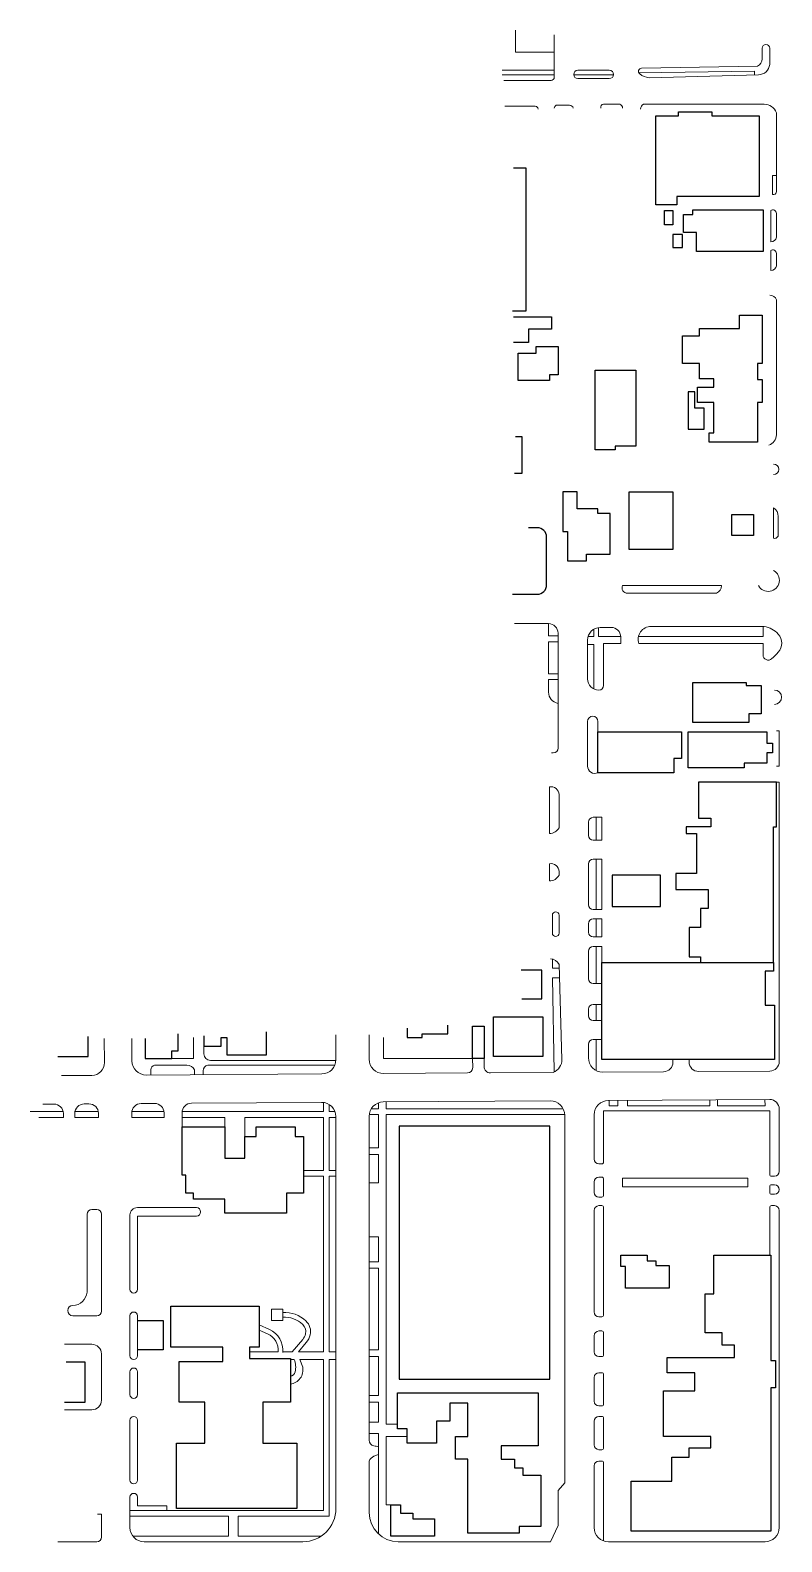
# Model space of a CAD drawing. Header units: feet. Extents: x 2817291 to 2825191, y 230718 to 237492.
# Drawn here: x 2817291 to 2818087, y 235302 to 236902 of the extents above; entities that cross this region are included whole.
import ezdxf

# ---------------------------------------------------------------- set-up
doc = ezdxf.new("R2010")
doc.units = ezdxf.units.FT
doc.layers.add('63', color=7, linetype='Continuous', lineweight=13)

msp = doc.modelspace()

# ---------------------------------------------------------------- linework, layer by layer
at = {"layer": '63'}
for p, q in [((2817804.84, 236901.915), (2817804.84, 236878.8)), ((2817846.046, 236852.081), (2817846.046, 236896.89)), ((2817804.84, 236878.8), (2817846.046, 236878.8)), ((2818066.144, 236882.82), (2818066.144, 236871.765)), ((2818074.184, 236865.734), (2818074.184, 236882.82)), ((2818061.119, 236863.725), (2817938.507, 236861.715)), ((2817790.77, 236859.704), (2817846.046, 236859.704)), ((2817790.77, 236854.679), (2817846.046, 236854.679)), ((2817792.78, 236848.649), (2817842.614, 236848.649)), ((2817866.676, 236854.679), (2817908.831, 236854.679)), ((2817871.171, 236859.704), (2817904.336, 236859.704)), ((2817904.336, 236850.659), (2817871.171, 236850.659)), ((2818058.107, 236858.699), (2817935.583, 236856.774)), ((2817946.547, 236851.664), (2818062.124, 236854.679)), ((2818058.107, 236854.575), (2818058.107, 236858.699)), ((2817825.945, 236821.514), (2817793.785, 236821.514)), ((2817848.056, 236822.519), (2817862.126, 236822.519)), ((2817915.392, 236823.524), (2817898.306, 236823.524)), ((2817940.517, 236823.524), (2818068.154, 236823.524)), ((2818081.219, 236814.479), (2818081.219, 236731.062)), ((2818077.199, 236748.148), (2818081.219, 236748.148)), ((2818077.199, 236728.047), (2818077.199, 236748.148)), ((2818075.189, 236710.962), (2818075.189, 236677.796)), ((2818081.219, 236682.821), (2818081.219, 236707.947)), ((2818075.189, 236668.751), (2818075.189, 236647.646)), ((2818081.219, 236652.671), (2818081.219, 236665.736)), ((2818081.219, 236616.49), (2818081.219, 236473.778)), ((2818078.204, 236396.392), (2818078.204, 236364.231)), ((2818083.229, 236368.251), (2818083.229, 236387.347)), ((2817918.407, 236313.98), (2818022.928, 236313.98)), ((2818017.903, 236305.94), (2817923.432, 236305.94)), ((2817840.015, 236273.78), (2817803.835, 236273.78)), ((2817840.015, 236273.78), (2817840.015, 236260.715)), ((2818068.154, 236270.765), (2817948.557, 236270.765)), ((2818067.149, 236260.017), (2818067.149, 236270.765)), ((2817840.015, 236260.715), (2817850.066, 236260.715)), ((2817840.015, 236254.684), (2817840.015, 236220.514)), ((2817850.066, 236254.684), (2817840.015, 236254.684)), ((2817850.066, 236142.122), (2817850.066, 236263.73)), ((2817881.221, 236256.215), (2817881.221, 236215.489)), ((2817881.766, 236260.017), (2817887.888, 236260.017)), ((2817887.888, 236260.017), (2817887.888, 236267.883)), ((2817892.913, 236269.632), (2817892.913, 236260.017)), ((2817892.913, 236260.017), (2817916.392, 236260.017)), ((2817906.346, 236269.76), (2817894.766, 236269.76)), ((2817916.397, 236252.674), (2817916.397, 236259.709)), ((2817935.128, 236260.017), (2818067.149, 236260.017)), ((2817881.221, 236251.669), (2817887.888, 236251.669)), ((2817887.888, 236204.702), (2817887.888, 236251.669)), ((2817898.306, 236252.674), (2817916.397, 236252.674)), ((2817898.306, 236208.454), (2817898.306, 236252.674)), ((2817935.492, 236252.674), (2818067.149, 236252.674)), ((2818067.149, 236252.674), (2818067.149, 236240.614)), ((2817840.015, 236220.514), (2817850.066, 236220.514)), ((2817840.015, 236214.484), (2817840.015, 236201.418)), ((2817850.066, 236214.484), (2817840.015, 236214.484)), ((2817881.221, 236170.263), (2817881.221, 236123.027)), ((2817892.276, 236159.208), (2817892.276, 236170.263)), ((2818084.234, 236160.213), (2818081.219, 236160.213)), ((2818084.234, 236123.027), (2818084.234, 236160.213)), ((2817843.03, 236137.097), (2817845.041, 236137.097)), ((2818081.219, 236123.027), (2818084.234, 236123.027)), ((2817841.02, 236100.917), (2817841.02, 236051.671)), ((2818084.234, 236105.942), (2818081.219, 236105.942)), ((2818084.234, 235810.292), (2818084.234, 236105.942)), ((2817851.071, 236057.701), (2817851.071, 236092.877)), ((2817882.226, 236063.731), (2817882.226, 236049.661)), ((2817896.296, 236068.756), (2817887.251, 236068.756)), ((2817890.266, 236068.756), (2817890.266, 236044.636)), ((2817896.296, 236044.636), (2817896.296, 236068.756)), ((2817887.251, 236044.636), (2817896.296, 236044.636)), ((2817841.02, 236019.511), (2817841.02, 236001.42)), ((2817882.226, 236019.511), (2817882.226, 235976.295)), ((2817896.296, 236024.535), (2817887.251, 236024.535)), ((2817890.266, 236024.535), (2817890.266, 235971.27)), ((2817896.296, 235971.27), (2817896.296, 236024.535)), ((2817851.071, 236007.45), (2817851.071, 236011.47)), ((2817887.251, 235971.27), (2817896.296, 235971.27)), ((2817844.035, 235946.144), (2817844.035, 235965.24)), ((2817851.071, 235965.24), (2817851.071, 235946.144)), ((2817882.226, 235956.194), (2817882.226, 235947.149)), ((2817896.296, 235961.22), (2817887.251, 235961.22)), ((2817890.266, 235961.22), (2817890.266, 235942.124)), ((2817896.296, 235942.124), (2817896.296, 235961.22)), ((2817887.251, 235942.124), (2817896.296, 235942.124)), ((2817844.035, 235908.932), (2817844.035, 235918.8)), ((2817882.226, 235927.049), (2817882.226, 235897.903)), ((2817896.296, 235932.074), (2817887.251, 235932.074)), ((2817890.266, 235932.074), (2817890.266, 235892.878)), ((2817896.296, 235914.989), (2817896.296, 235932.074)), ((2817851.192, 235908.932), (2817844.035, 235908.932)), ((2817851.071, 235912.979), (2817854.086, 235812.477)), ((2817844.035, 235898.921), (2817846.037, 235799.194)), ((2817851.492, 235898.921), (2817844.035, 235898.921)), ((2817887.251, 235892.878), (2817896.296, 235892.878)), ((2817896.296, 235870.768), (2817887.251, 235870.768)), ((2817890.266, 235870.768), (2817890.266, 235853.683)), ((2817882.226, 235865.743), (2817882.226, 235858.708)), ((2817614.892, 235812.249), (2817614.892, 235838.607)), ((2817650.067, 235812.671), (2817650.067, 235838.607)), ((2817887.251, 235853.683), (2817896.296, 235853.683)), ((2817369.833, 235809.083), (2817369.668, 235834.587)), ((2817398.813, 235834.587), (2817398.966, 235810.949)), ((2817464.139, 235813.482), (2817464.139, 235835.592)), ((2817475.194, 235826.547), (2817475.194, 235818.335)), ((2817665.143, 235813.482), (2817665.143, 235835.592)), ((2817882.226, 235828.557), (2817882.226, 235814.173)), ((2817896.296, 235833.582), (2817887.251, 235833.582)), ((2817890.266, 235833.582), (2817890.266, 235800.84)), ((2817422.933, 235806.447), (2817457.104, 235806.447)), ((2817441.024, 235813.482), (2817464.139, 235813.482)), ((2817613.731, 235806.447), (2817479.214, 235806.447)), ((2817482.057, 235811.472), (2817614.872, 235811.472)), ((2817759.614, 235813.482), (2817665.143, 235813.482)), ((2817759.614, 235813.482), (2817759.677, 235803.789)), ((2817771.675, 235813.482), (2817759.614, 235813.482)), ((2817771.675, 235804.982), (2817771.675, 235813.482)), ((2817971.673, 235812.477), (2817988.758, 235812.477)), ((2817971.691, 235809.629), (2817971.673, 235812.477)), ((2817988.758, 235812.477), (2817988.776, 235809.739)), ((2817324.442, 235795.392), (2817356.522, 235795.599)), ((2817414.138, 235795.972), (2817599.914, 235797.174)), ((2817418.916, 235796.003), (2817418.916, 235801.422)), ((2817465.144, 235801.422), (2817465.177, 235796.302)), ((2817474.19, 235800.417), (2817474.19, 235796.36)), ((2817754.131, 235798.171), (2817665.24, 235797.596)), ((2817845.045, 235798.759), (2817778.373, 235798.328)), ((2817897.399, 235799.098), (2817961.706, 235799.514)), ((2817998.891, 235799.754), (2818074.249, 235800.242)), ((2817316.318, 235765.248), (2817304.537, 235765.242)), ((2817353.436, 235765.428), (2817348.431, 235765.396)), ((2817422.786, 235765.877), (2817408.743, 235765.786)), ((2817599.719, 235767.021), (2817461.968, 235766.13)), ((2817601.826, 235766.887), (2817601.826, 235757.201)), ((2817607.857, 235757.201), (2817607.857, 235764.698)), ((2817660.117, 235760.216), (2817652.271, 235760.216)), ((2817660.117, 235760.216), (2817660.117, 235766.582)), ((2817841.928, 235768.588), (2817665.045, 235767.444)), ((2817668.158, 235760.216), (2817668.158, 235767.464)), ((2817855.528, 235760.216), (2817668.158, 235760.216)), ((2817898.306, 235758.206), (2818074.184, 235758.206)), ((2817898.306, 235703.935), (2817898.306, 235758.206)), ((2818074.119, 235770.09), (2817903.234, 235768.984)), ((2817904.336, 235763.231), (2817904.299, 235768.991)), ((2817913.383, 235763.231), (2817904.336, 235763.231)), ((2817913.383, 235769.05), (2817913.383, 235763.231)), ((2817923.433, 235769.115), (2817923.433, 235763.231)), ((2817923.433, 235763.231), (2818010.868, 235763.231)), ((2818010.868, 235763.231), (2818010.826, 235769.68)), ((2818018.905, 235769.733), (2818018.905, 235763.231)), ((2818018.905, 235763.231), (2818069.159, 235763.231)), ((2818069.159, 235763.231), (2818069.115, 235770.057)), ((2818074.184, 235758.206), (2818074.184, 235690.87)), ((2818084.234, 235693.885), (2818084.234, 235760.04)), ((2817326.361, 235757.201), (2817291.276, 235757.201)), ((2817300.321, 235751.171), (2817326.4, 235751.171)), ((2817326.4, 235751.171), (2817326.373, 235755.263)), ((2817363.54, 235757.201), (2817338.434, 235757.201)), ((2817338.446, 235755.281), (2817338.473, 235751.171)), ((2817338.473, 235751.171), (2817363.579, 235751.171)), ((2817363.579, 235751.171), (2817363.551, 235755.443)), ((2817432.893, 235757.201), (2817398.748, 235757.201)), ((2817398.758, 235755.671), (2817398.787, 235751.171)), ((2817398.787, 235751.171), (2817432.932, 235751.171)), ((2817432.932, 235751.171), (2817432.901, 235755.892)), ((2817601.826, 235757.201), (2817451.975, 235757.201)), ((2817451.983, 235756.015), (2817452.079, 235741.121)), ((2817452.014, 235751.171), (2817497.305, 235751.171)), ((2817497.305, 235741.121), (2817497.305, 235751.171)), ((2817518.41, 235731.071), (2817518.41, 235751.171)), ((2817518.41, 235751.171), (2817601.826, 235751.171)), ((2817601.826, 235751.171), (2817601.826, 235694.89)), ((2817613.946, 235757.201), (2817607.857, 235757.201)), ((2817607.857, 235751.171), (2817614.892, 235751.171)), ((2817607.857, 235694.89), (2817607.857, 235751.171)), ((2817614.892, 235337.104), (2817614.892, 235751.946)), ((2817650.067, 235752.369), (2817650.067, 235409.465)), ((2817650.177, 235754.186), (2817660.117, 235754.186)), ((2817660.117, 235719.011), (2817660.117, 235754.186)), ((2817668.158, 235754.186), (2817857.086, 235754.186)), ((2817668.158, 235426.551), (2817668.158, 235754.186)), ((2817857.101, 235364.24), (2817857.101, 235753.513)), ((2817888.256, 235753.91), (2817888.256, 235706.95)), ((2817650.067, 235719.011), (2817660.117, 235719.011)), ((2817650.067, 235711.975), (2817660.117, 235711.975)), ((2817660.117, 235711.975), (2817660.117, 235681.825)), ((2817580.721, 235694.89), (2817601.826, 235694.89)), ((2817607.857, 235694.89), (2817614.892, 235694.89)), ((2817893.281, 235701.925), (2817896.296, 235701.925)), ((2817580.721, 235688.86), (2817601.826, 235688.86)), ((2817601.826, 235688.86), (2817601.826, 235502.932)), ((2817607.857, 235688.86), (2817614.892, 235688.86)), ((2817607.857, 235502.932), (2817607.857, 235688.86)), ((2817660.117, 235681.825), (2817650.067, 235681.825)), ((2817888.256, 235682.83), (2817888.256, 235671.775)), ((2817896.296, 235687.855), (2817893.281, 235687.855)), ((2817898.306, 235668.76), (2817898.306, 235685.845)), ((2817918.407, 235686.85), (2818051.069, 235686.85)), ((2817918.407, 235677.805), (2817918.407, 235686.85)), ((2818051.069, 235686.85), (2818051.069, 235677.805)), ((2818076.194, 235688.86), (2818079.209, 235688.86)), ((2818076.194, 235679.815), (2818079.209, 235679.815)), ((2817893.281, 235666.75), (2817896.296, 235666.75)), ((2818051.069, 235677.805), (2817918.407, 235677.805)), ((2818074.184, 235671.775), (2818074.184, 235677.805)), ((2818079.209, 235669.765), (2818076.194, 235669.765)), ((2817351.577, 235648.659), (2817351.577, 235566.248)), ((2817361.627, 235653.684), (2817356.602, 235653.684)), ((2817356.602, 235653.684), (2817358.612, 235653.684)), ((2817366.653, 235648.659), (2817366.653, 235546.148)), ((2817396.803, 235569.263), (2817396.803, 235647.827)), ((2817404.671, 235655.694), (2817467.154, 235655.694)), ((2817467.154, 235646.649), (2817404.843, 235646.649)), ((2817404.843, 235646.649), (2817404.843, 235569.263)), ((2817888.256, 235545.143), (2817888.256, 235652.679)), ((2817896.296, 235657.704), (2817893.281, 235657.704)), ((2817898.306, 235542.128), (2817898.306, 235655.694)), ((2818074.184, 235655.694), (2818074.184, 235605.444)), ((2818079.209, 235657.704), (2818076.194, 235657.704)), ((2818084.234, 235317.004), (2818084.234, 235652.679)), ((2817650.067, 235624.539), (2817660.117, 235624.539)), ((2817660.117, 235624.539), (2817660.117, 235598.408)), ((2817660.117, 235598.408), (2817650.067, 235598.408)), ((2817650.067, 235591.373), (2817660.117, 235591.373)), ((2817660.117, 235591.373), (2817660.117, 235504.942)), ((2817336.502, 235541.122), (2817361.627, 235541.122)), ((2817396.803, 235541.122), (2817396.803, 235498.912)), ((2817404.843, 235498.912), (2817404.843, 235541.122)), ((2817546.551, 235548.158), (2817546.551, 235536.097)), ((2817558.611, 235548.158), (2817546.551, 235548.158)), ((2817546.551, 235536.097), (2817558.611, 235536.097)), ((2817558.611, 235536.097), (2817558.611, 235548.158)), ((2817893.281, 235540.117), (2817896.296, 235540.117)), ((2817533.485, 235531.546), (2817544.571, 235526.619)), ((2817533.485, 235526.047), (2817542.53, 235522.027)), ((2817888.256, 235520.017), (2817888.256, 235502.932)), ((2817896.296, 235525.042), (2817893.281, 235525.042)), ((2817898.306, 235499.917), (2817898.306, 235523.032)), ((2817356.602, 235510.972), (2817327.457, 235510.972)), ((2817523.435, 235502.932), (2817553.586, 235502.932)), ((2817558.632, 235502.932), (2817568.661, 235502.932)), ((2817568.661, 235502.932), (2817579.716, 235515.997)), ((2817575.244, 235502.932), (2817583.552, 235512.751)), ((2817575.244, 235502.932), (2817601.826, 235502.932)), ((2817607.857, 235502.932), (2817614.892, 235502.932)), ((2817660.117, 235504.942), (2817650.067, 235504.942)), ((2817366.653, 235451.676), (2817366.653, 235500.922)), ((2817566.651, 235494.892), (2817570.671, 235494.892)), ((2817576.701, 235494.892), (2817579.716, 235486.852)), ((2817576.701, 235494.892), (2817601.826, 235494.892)), ((2817601.826, 235494.892), (2817601.826, 235335.094)), ((2817607.857, 235329.064), (2817607.857, 235494.892)), ((2817607.857, 235494.892), (2817614.892, 235494.892)), ((2817660.117, 235497.907), (2817650.067, 235497.907)), ((2817660.117, 235456.701), (2817660.117, 235497.907)), ((2817893.281, 235497.907), (2817896.296, 235497.907)), ((2817396.803, 235481.826), (2817396.803, 235457.706)), ((2817404.843, 235457.706), (2817404.843, 235481.826)), ((2817888.256, 235475.796), (2817888.256, 235450.671)), ((2817896.296, 235480.821), (2817893.281, 235480.821)), ((2817898.306, 235447.656), (2817898.306, 235478.812)), ((2817650.067, 235456.701), (2817660.117, 235456.701)), ((2817327.457, 235441.626), (2817356.602, 235441.626)), ((2817660.117, 235449.666), (2817650.067, 235449.666)), ((2817660.117, 235428.561), (2817660.117, 235449.666)), ((2817893.281, 235445.646), (2817896.296, 235445.646)), ((2817396.803, 235430.571), (2817396.803, 235367.255)), ((2817404.843, 235367.255), (2817404.843, 235430.571)), ((2817650.067, 235428.561), (2817660.117, 235428.561)), ((2817680.218, 235426.551), (2817668.158, 235426.551)), ((2817888.256, 235404.44), (2817888.256, 235429.566)), ((2817896.296, 235434.591), (2817893.281, 235434.591)), ((2817898.306, 235401.425), (2817898.306, 235432.581)), ((2817660.117, 235416.5), (2817650.067, 235416.5)), ((2817660.117, 235310.013), (2817660.117, 235416.5)), ((2817668.158, 235413.485), (2817690.268, 235413.485)), ((2817668.158, 235341.124), (2817668.158, 235413.485)), ((2817660.117, 235394.39), (2817655.092, 235392.38)), ((2817660.117, 235402.43), (2817660.117, 235394.39)), ((2817893.281, 235399.415), (2817896.296, 235399.415)), ((2817650.067, 235387.355), (2817650.067, 235332.811)), ((2817888.256, 235382.33), (2817888.256, 235317.004)), ((2817896.296, 235387.355), (2817893.281, 235387.355)), ((2817898.306, 235302.791), (2817898.306, 235385.345)), ((2817850.066, 235356.199), (2817857.101, 235364.24)), ((2817396.803, 235349.164), (2817396.803, 235317.004)), ((2817404.843, 235340.119), (2817404.843, 235349.164)), ((2817850.066, 235319.014), (2817850.066, 235356.199)), ((2817366.653, 235331.074), (2817362.632, 235331.074)), ((2817366.653, 235306.954), (2817366.653, 235331.074)), ((2817601.826, 235335.094), (2817396.803, 235335.094)), ((2817501.325, 235329.064), (2817396.803, 235329.064)), ((2817435.999, 235340.119), (2817404.843, 235340.119)), ((2817435.999, 235335.094), (2817435.999, 235340.119)), ((2817501.325, 235307.959), (2817501.325, 235329.064)), ((2817511.375, 235329.064), (2817607.857, 235329.064)), ((2817511.375, 235307.959), (2817511.375, 235329.064)), ((2817673.183, 235341.124), (2817668.158, 235341.124)), ((2817842.025, 235301.929), (2817850.066, 235319.014)), ((2817320.422, 235301.929), (2817361.627, 235301.929)), ((2817399.818, 235307.959), (2817501.325, 235307.959)), ((2817411.878, 235301.929), (2817579.716, 235301.929)), ((2817599.41, 235307.959), (2817511.375, 235307.959)), ((2817680.949, 235301.929), (2817842.025, 235301.929)), ((2817903.331, 235301.929), (2818069.159, 235301.929))]:
    msp.add_line(p, q, dxfattribs=at)
at = {"layer": '63', "lineweight": 25}
for p, q in [((2817977.703, 236815.484), (2818012.878, 236815.484)), ((2817977.703, 236811.464), (2817977.703, 236815.484)), ((2818012.878, 236815.484), (2818012.878, 236811.464)), ((2817953.582, 236811.464), (2817977.703, 236811.464)), ((2817953.582, 236716.992), (2817953.582, 236811.464)), ((2818012.878, 236811.464), (2818063.129, 236811.464)), ((2818063.129, 236811.464), (2818063.129, 236726.037)), ((2817802.83, 236756.188), (2817815.895, 236756.188)), ((2817815.895, 236756.188), (2817815.895, 236604.43)), ((2817975.693, 236726.037), (2817975.693, 236716.992)), ((2818063.129, 236726.037), (2817975.693, 236726.037)), ((2817975.693, 236716.992), (2817953.582, 236716.992)), ((2817962.627, 236695.887), (2817962.627, 236710.962)), ((2817962.627, 236710.962), (2817971.673, 236710.962)), ((2817971.673, 236710.962), (2817971.673, 236695.887)), ((2817982.728, 236706.942), (2817992.778, 236706.942)), ((2817982.728, 236687.847), (2817982.728, 236706.942)), ((2817992.778, 236711.967), (2818067.149, 236711.967)), ((2817992.778, 236706.942), (2817992.778, 236711.967)), ((2818067.149, 236711.967), (2818067.149, 236667.746)), ((2817971.673, 236695.887), (2817962.627, 236695.887)), ((2817996.798, 236687.847), (2817982.728, 236687.847)), ((2817996.798, 236667.746), (2817996.798, 236687.847)), ((2817981.723, 236685.837), (2817971.673, 236685.837)), ((2817971.673, 236685.837), (2817971.673, 236671.766)), ((2817971.673, 236671.766), (2817981.723, 236671.766)), ((2817981.723, 236671.766), (2817981.723, 236685.837)), ((2818067.149, 236667.746), (2817996.798, 236667.746)), ((2817815.895, 236604.43), (2817801.825, 236604.43)), ((2817802.83, 236598.4), (2817843.03, 236598.4)), ((2817843.03, 236598.4), (2817843.03, 236585.335)), ((2818042.024, 236600.41), (2818066.144, 236600.41)), ((2818042.024, 236586.34), (2818042.024, 236600.41)), ((2818066.144, 236600.41), (2818066.144, 236549.154)), ((2817818.91, 236585.335), (2817818.91, 236571.265)), ((2817843.03, 236585.335), (2817818.91, 236585.335)), ((2817981.723, 236578.3), (2817999.813, 236578.3)), ((2817981.723, 236549.154), (2817981.723, 236578.3)), ((2817999.813, 236586.34), (2818042.024, 236586.34)), ((2817999.813, 236578.3), (2817999.813, 236586.34)), ((2817818.91, 236571.265), (2817802.83, 236571.265)), ((2817807.855, 236560.209), (2817826.95, 236560.209)), ((2817807.855, 236531.064), (2817807.855, 236560.209)), ((2817826.95, 236567.245), (2817850.066, 236567.245)), ((2817826.95, 236560.209), (2817826.95, 236567.245)), ((2817850.066, 236567.245), (2817850.066, 236537.094)), ((2817889.261, 236542.119), (2817932.477, 236542.119)), ((2817889.261, 236457.698), (2817889.261, 236542.119)), ((2817932.477, 236542.119), (2817932.477, 236461.718)), ((2817999.813, 236549.154), (2817981.723, 236549.154)), ((2817999.813, 236533.074), (2817999.813, 236549.154)), ((2818061.119, 236549.154), (2818061.119, 236532.069)), ((2818066.144, 236549.154), (2818061.119, 236549.154)), ((2817841.02, 236531.064), (2817807.855, 236531.064)), ((2817841.02, 236537.094), (2817841.02, 236531.064)), ((2817850.066, 236537.094), (2817841.02, 236537.094)), ((2818014.888, 236533.074), (2817999.813, 236533.074)), ((2818014.888, 236524.029), (2818014.888, 236533.074)), ((2818061.119, 236532.069), (2818066.144, 236532.069)), ((2818066.144, 236532.069), (2818066.144, 236507.949)), ((2817994.788, 236519.004), (2817987.753, 236519.004)), ((2817987.753, 236519.004), (2817987.753, 236479.808)), ((2817994.788, 236501.918), (2817994.788, 236519.004)), ((2817997.803, 236524.029), (2818014.888, 236524.029)), ((2817997.803, 236507.949), (2817997.803, 236524.029)), ((2818004.838, 236501.918), (2817994.788, 236501.918)), ((2818014.888, 236507.949), (2817997.803, 236507.949)), ((2818004.838, 236479.808), (2818004.838, 236501.918)), ((2818014.888, 236475.788), (2818014.888, 236507.949)), ((2818061.119, 236507.949), (2818061.119, 236474.783)), ((2818066.144, 236507.949), (2818061.119, 236507.949)), ((2817987.753, 236479.808), (2818004.838, 236479.808)), ((2817804.84, 236471.768), (2817811.875, 236471.768)), ((2817811.875, 236471.768), (2817811.875, 236432.572)), ((2818009.863, 236475.788), (2818014.888, 236475.788)), ((2818009.863, 236465.738), (2818009.863, 236475.788)), ((2818061.119, 236465.738), (2818009.863, 236465.738)), ((2818061.119, 236474.783), (2818061.119, 236465.738)), ((2817910.367, 236457.698), (2817889.261, 236457.698)), ((2817910.367, 236461.718), (2817910.367, 236457.698)), ((2817932.477, 236461.718), (2817910.367, 236461.718)), ((2817811.875, 236432.572), (2817803.835, 236432.572)), ((2817855.091, 236413.477), (2817855.091, 236371.266)), ((2817870.166, 236413.477), (2817855.091, 236413.477)), ((2817870.166, 236395.387), (2817870.166, 236413.477)), ((2817925.442, 236352.171), (2817925.442, 236413.477)), ((2817925.442, 236413.477), (2817971.673, 236413.477)), ((2817971.673, 236413.477), (2817971.673, 236352.171)), ((2817892.276, 236395.387), (2817870.166, 236395.387)), ((2817892.276, 236390.362), (2817892.276, 236395.387)), ((2817905.342, 236390.362), (2817892.276, 236390.362)), ((2817905.342, 236347.146), (2817905.342, 236390.362)), ((2818033.984, 236389.357), (2818057.099, 236389.357)), ((2818033.984, 236367.246), (2818033.984, 236389.357)), ((2818057.099, 236389.357), (2818057.099, 236367.246)), ((2817827.955, 236375.286), (2817818.91, 236375.286)), ((2817855.091, 236371.266), (2817860.116, 236371.266)), ((2817860.116, 236371.266), (2817860.116, 236340.111)), ((2818057.099, 236367.246), (2818033.984, 236367.246)), ((2817838.005, 236314.985), (2817838.005, 236365.236)), ((2817971.673, 236352.171), (2817925.442, 236352.171)), ((2817860.116, 236340.111), (2817880.216, 236340.111)), ((2817880.216, 236347.146), (2817905.342, 236347.146)), ((2817880.216, 236340.111), (2817880.216, 236347.146)), ((2817801.825, 236304.935), (2817827.955, 236304.935)), ((2817992.778, 236211.469), (2818049.059, 236211.469)), ((2817992.778, 236169.258), (2817992.778, 236211.469)), ((2818049.059, 236211.469), (2818049.059, 236208.454)), ((2818049.059, 236208.454), (2818065.139, 236208.454)), ((2818065.139, 236208.454), (2818065.139, 236178.303)), ((2818052.074, 236178.303), (2818052.074, 236169.258)), ((2818065.139, 236178.303), (2818052.074, 236178.303)), ((2817892.276, 236159.208), (2817980.718, 236159.208)), ((2817892.276, 236115.992), (2817892.276, 236159.208)), ((2817980.718, 236159.208), (2817980.718, 236131.067)), ((2817987.753, 236159.208), (2818071.169, 236159.208)), ((2817987.753, 236121.017), (2817987.753, 236159.208)), ((2818052.074, 236169.258), (2817992.778, 236169.258)), ((2818071.169, 236159.208), (2818071.169, 236147.148)), ((2818071.169, 236147.148), (2818077.199, 236147.148)), ((2818077.199, 236147.148), (2818077.199, 236137.097)), ((2817972.678, 236131.067), (2817972.678, 236115.992)), ((2817980.718, 236131.067), (2817972.678, 236131.067)), ((2818047.049, 236126.042), (2818047.049, 236121.017)), ((2818071.169, 236126.042), (2818047.049, 236126.042)), ((2818071.169, 236137.097), (2818071.169, 236126.042)), ((2818077.199, 236137.097), (2818071.169, 236137.097)), ((2817972.678, 236115.992), (2817892.276, 236115.992)), ((2818047.049, 236121.017), (2817987.753, 236121.017)), ((2817998.808, 236105.942), (2817998.808, 236067.751)), ((2818081.219, 236105.942), (2817998.808, 236105.942)), ((2818081.219, 236058.706), (2818081.219, 236105.942)), ((2817998.808, 236067.751), (2818011.873, 236067.751)), ((2818011.873, 236067.751), (2818011.873, 236058.706)), ((2817985.743, 236058.706), (2817985.743, 236051.671)), ((2818011.873, 236058.706), (2817985.743, 236058.706)), ((2817985.743, 236051.671), (2817996.798, 236051.671)), ((2817996.798, 236051.671), (2817996.798, 236009.46)), ((2818078.204, 236058.706), (2818081.219, 236058.706)), ((2818078.204, 235914.989), (2818078.204, 236058.706)), ((2817907.352, 236007.45), (2817907.352, 235974.285)), ((2817958.607, 236007.45), (2817907.352, 236007.45)), ((2817958.607, 235974.285), (2817958.607, 236007.45)), ((2817974.688, 236009.46), (2817974.688, 235992.375)), ((2817996.798, 236009.46), (2817974.688, 236009.46)), ((2817974.688, 235992.375), (2818008.858, 235992.375)), ((2818008.858, 235992.375), (2818008.858, 235972.275)), ((2817907.352, 235974.285), (2817958.607, 235974.285)), ((2818000.818, 235972.275), (2818000.818, 235952.174)), ((2818008.858, 235972.275), (2818000.818, 235972.275)), ((2817988.758, 235952.174), (2817988.758, 235921.019)), ((2818000.818, 235952.174), (2817988.758, 235952.174)), ((2817988.758, 235921.019), (2818000.818, 235921.019)), ((2818000.818, 235921.019), (2818000.818, 235914.989)), ((2817832.98, 235906.949), (2817810.87, 235906.949)), ((2817832.98, 235876.798), (2817832.98, 235906.949)), ((2817896.296, 235914.989), (2818078.204, 235914.989)), ((2817896.296, 235812.477), (2817896.296, 235914.989)), ((2818069.159, 235905.944), (2818069.159, 235869.763)), ((2818078.204, 235905.944), (2818069.159, 235905.944)), ((2818078.204, 235914.989), (2818078.204, 235905.944)), ((2817811.875, 235876.798), (2817832.98, 235876.798)), ((2817781.724, 235857.703), (2817833.985, 235857.703)), ((2817781.724, 235815.492), (2817781.724, 235857.703)), ((2817833.985, 235857.703), (2817833.985, 235815.492)), ((2818069.159, 235869.763), (2818079.209, 235869.763)), ((2818079.209, 235869.763), (2818079.209, 235812.477)), ((2817448.059, 235821.522), (2817448.059, 235839.613)), ((2817541.525, 235817.502), (2817541.525, 235841.622)), ((2817690.268, 235845.643), (2817690.268, 235835.592)), ((2817706.348, 235839.613), (2817733.484, 235839.613)), ((2817706.348, 235835.592), (2817706.348, 235839.613)), ((2817733.484, 235839.613), (2817733.484, 235848.658)), ((2817759.614, 235847.653), (2817771.675, 235847.653)), ((2817759.614, 235813.482), (2817759.614, 235847.653)), ((2817771.675, 235847.653), (2817771.675, 235813.482)), ((2817352.582, 235815.492), (2817352.582, 235836.597)), ((2817412.883, 235834.587), (2817412.883, 235813.482)), ((2817475.194, 235837.602), (2817475.194, 235826.547)), ((2817475.194, 235826.547), (2817493.285, 235826.547)), ((2817493.285, 235835.592), (2817499.315, 235835.592)), ((2817493.285, 235826.547), (2817493.285, 235835.592)), ((2817499.315, 235835.592), (2817499.315, 235817.502)), ((2817690.268, 235835.592), (2817706.348, 235835.592)), ((2817320.422, 235815.492), (2817352.582, 235815.492)), ((2817412.883, 235813.482), (2817441.024, 235813.482)), ((2817441.024, 235821.522), (2817448.059, 235821.522)), ((2817441.024, 235813.482), (2817441.024, 235821.522)), ((2817499.315, 235817.502), (2817541.525, 235817.502)), ((2817771.675, 235813.482), (2817759.614, 235813.482)), ((2817833.985, 235815.492), (2817781.724, 235815.492)), ((2818079.209, 235812.477), (2817896.296, 235812.477)), ((2817452.079, 235689.865), (2817452.079, 235741.121)), ((2817452.079, 235741.121), (2817497.305, 235741.121)), ((2817497.305, 235741.121), (2817497.305, 235707.955)), ((2817518.41, 235731.071), (2817530.47, 235731.071)), ((2817518.41, 235707.955), (2817518.41, 235731.071)), ((2817530.47, 235741.121), (2817571.676, 235741.121)), ((2817530.47, 235731.071), (2817530.47, 235741.121)), ((2817571.676, 235741.121), (2817571.676, 235731.071)), ((2817571.676, 235731.071), (2817580.721, 235731.071)), ((2817580.721, 235731.071), (2817580.721, 235670.77)), ((2817497.305, 235707.955), (2817518.41, 235707.955)), ((2817456.099, 235689.865), (2817452.079, 235689.865)), ((2817456.099, 235670.77), (2817456.099, 235689.865)), ((2817464.139, 235670.77), (2817456.099, 235670.77)), ((2817464.139, 235664.74), (2817464.139, 235670.77)), ((2817497.305, 235664.74), (2817464.139, 235664.74)), ((2817497.305, 235649.664), (2817497.305, 235664.74)), ((2817562.631, 235670.77), (2817562.631, 235649.664)), ((2817580.721, 235670.77), (2817562.631, 235670.77)), ((2817562.631, 235649.664), (2817497.305, 235649.664)), ((2817916.397, 235605.444), (2817944.537, 235605.444)), ((2817916.397, 235593.383), (2817916.397, 235605.444)), ((2817944.537, 235605.444), (2817944.537, 235599.413)), ((2817944.537, 235599.413), (2817953.582, 235599.413)), ((2817953.582, 235599.413), (2817953.582, 235594.388)), ((2818014.888, 235605.444), (2818075.189, 235605.444)), ((2818014.888, 235564.238), (2818014.888, 235605.444)), ((2818075.189, 235605.444), (2818075.189, 235493.887)), ((2817921.422, 235593.383), (2817916.397, 235593.383)), ((2817921.422, 235570.268), (2817921.422, 235593.383)), ((2817953.582, 235594.388), (2817967.653, 235594.388)), ((2817967.653, 235594.388), (2817967.653, 235570.268)), ((2817967.653, 235570.268), (2817921.422, 235570.268)), ((2817440.019, 235551.173), (2817533.485, 235551.173)), ((2817440.019, 235507.957), (2817440.019, 235551.173)), ((2817533.485, 235551.173), (2817533.485, 235507.957)), ((2818005.843, 235564.238), (2818014.888, 235564.238)), ((2818005.843, 235523.032), (2818005.843, 235564.238)), ((2817404.843, 235536.097), (2817431.979, 235536.097)), ((2817431.979, 235536.097), (2817431.979, 235504.942)), ((2818023.933, 235523.032), (2818005.843, 235523.032)), ((2818023.933, 235509.967), (2818023.933, 235523.032)), ((2817431.979, 235504.942), (2817404.843, 235504.942)), ((2817495.295, 235507.957), (2817440.019, 235507.957)), ((2817495.295, 235492.882), (2817495.295, 235507.957)), ((2817523.435, 235507.957), (2817523.435, 235495.897)), ((2817533.485, 235507.957), (2817523.435, 235507.957)), ((2818036.999, 235509.967), (2818023.933, 235509.967)), ((2818036.999, 235496.902), (2818036.999, 235509.967)), ((2817349.567, 235491.877), (2817329.467, 235491.877)), ((2817349.567, 235449.666), (2817349.567, 235491.877)), ((2817449.064, 235492.882), (2817495.295, 235492.882)), ((2817449.064, 235449.666), (2817449.064, 235492.882)), ((2817523.435, 235495.897), (2817566.651, 235495.897)), ((2817566.651, 235495.897), (2817566.651, 235449.666)), ((2817965.643, 235496.902), (2818036.999, 235496.902)), ((2817965.643, 235480.821), (2817965.643, 235496.902)), ((2818075.189, 235493.887), (2818080.214, 235493.887)), ((2818080.214, 235493.887), (2818080.214, 235464.741)), ((2817994.788, 235480.821), (2817965.643, 235480.821)), ((2817994.788, 235461.726), (2817994.788, 235480.821)), ((2817680.218, 235459.716), (2817828.96, 235459.716)), ((2817680.218, 235421.526), (2817680.218, 235459.716)), ((2817828.96, 235459.716), (2817828.96, 235403.435)), ((2817961.622, 235461.726), (2817994.788, 235461.726)), ((2817961.622, 235413.485), (2817961.622, 235461.726)), ((2818075.189, 235464.741), (2818075.189, 235312.984)), ((2818080.214, 235464.741), (2818075.189, 235464.741)), ((2817327.457, 235449.666), (2817349.567, 235449.666)), ((2817476.199, 235449.666), (2817449.064, 235449.666)), ((2817476.199, 235406.45), (2817476.199, 235449.666)), ((2817537.505, 235449.666), (2817537.505, 235406.45)), ((2817566.651, 235449.666), (2817537.505, 235449.666)), ((2817735.494, 235448.661), (2817735.494, 235429.566)), ((2817754.589, 235448.661), (2817735.494, 235448.661)), ((2817754.589, 235413.485), (2817754.589, 235448.661)), ((2817721.423, 235429.566), (2817721.423, 235406.45)), ((2817735.494, 235429.566), (2817721.423, 235429.566)), ((2817446.049, 235406.45), (2817476.199, 235406.45)), ((2817446.049, 235337.104), (2817446.049, 235406.45)), ((2817537.505, 235406.45), (2817573.686, 235406.45)), ((2817573.686, 235406.45), (2817573.686, 235337.104)), ((2817690.268, 235421.526), (2817680.218, 235421.526)), ((2817690.268, 235406.45), (2817690.268, 235421.526)), ((2817721.423, 235406.45), (2817690.268, 235406.45)), ((2817741.524, 235413.485), (2817754.589, 235413.485)), ((2817741.524, 235389.365), (2817741.524, 235413.485)), ((2818011.873, 235413.485), (2817961.622, 235413.485)), ((2818011.873, 235401.425), (2818011.873, 235413.485)), ((2817789.765, 235403.435), (2817789.765, 235389.365)), ((2817828.96, 235403.435), (2817789.765, 235403.435)), ((2817970.668, 235391.375), (2817988.758, 235391.375)), ((2817970.668, 235366.25), (2817970.668, 235391.375)), ((2817988.758, 235401.425), (2818011.873, 235401.425)), ((2817988.758, 235391.375), (2817988.758, 235401.425)), ((2817754.589, 235389.365), (2817741.524, 235389.365)), ((2817754.589, 235310.974), (2817754.589, 235389.365)), ((2817789.765, 235389.365), (2817803.835, 235389.365)), ((2817803.835, 235389.365), (2817803.835, 235380.32)), ((2817803.835, 235380.32), (2817812.88, 235380.32)), ((2817812.88, 235380.32), (2817812.88, 235372.28)), ((2817812.88, 235372.28), (2817831.975, 235372.28)), ((2817831.975, 235372.28), (2817831.975, 235318.009)), ((2817927.452, 235366.25), (2817970.668, 235366.25)), ((2817927.452, 235312.984), (2817927.452, 235366.25)), ((2817573.686, 235337.104), (2817446.049, 235337.104)), ((2817673.183, 235341.124), (2817683.233, 235341.124)), ((2817673.183, 235307.959), (2817673.183, 235341.124)), ((2817683.233, 235341.124), (2817683.233, 235332.079)), ((2817683.233, 235332.079), (2817696.298, 235332.079)), ((2817696.298, 235332.079), (2817696.298, 235326.049)), ((2817696.298, 235326.049), (2817719.413, 235326.049)), ((2817719.413, 235326.049), (2817719.413, 235307.959)), ((2817808.86, 235310.974), (2817754.589, 235310.974)), ((2817808.86, 235318.009), (2817808.86, 235310.974)), ((2817831.975, 235318.009), (2817808.86, 235318.009)), ((2818075.189, 235312.984), (2817927.452, 235312.984)), ((2817719.413, 235307.959), (2817673.183, 235307.959))]:
    msp.add_line(p, q, dxfattribs=at)
msp.add_lwpolyline([(2817681.926, 235474.069), (2817841.218, 235474.069), (2817841.218, 235741.969), (2817681.926, 235741.969)], close=True, dxfattribs=at)
at = {"layer": '63'}
for centre, radius, start, end in [((2818070.164, 236882.82), 4.02, 0, 180), ((2818057.199, 236871.765), 8.945, 295.98924, 0), ((2818061.799, 236867.14), 12.465, 271.49434, 353.52656), ((2817842.614, 236852.081), 3.431, 270, 0), ((2817871.171, 236855.182), 4.523, 90, 270), ((2817904.336, 236855.182), 4.523, 270, 90), ((2817938.562, 236858.346), 3.369, 90.93919, 232.19091), ((2817948.528, 236871.19), 19.626, 232.19091, 264.20627), ((2817825.945, 236818.499), 3.015, 0, 90), ((2817849.312, 236819.504), 3.266, 112.61987, 180), ((2817862.126, 236818.331), 4.188, 16.26021, 90), ((2817898.306, 236820.383), 3.141, 90, 196.26021), ((2817914.219, 236819.504), 4.188, 0, 73.73979), ((2817943.197, 236818.499), 5.695, 118.07249, 180), ((2818068.154, 236809.565), 13.959, 20.60969, 90), ((2818078.079, 236731.062), 3.141, 253.7398, 0), ((2818077.451, 236707.947), 3.769, 0, 126.8699), ((2818075.189, 236683.927), 6.131, 270, 349.61114), ((2818077.451, 236665.736), 3.769, 0, 126.8699), ((2818075.189, 236653.777), 6.131, 270, 349.61114), ((2818074.184, 236614.078), 7.437, 18.92464, 90), ((2818069.599, 236473.778), 11.62, 287.94526, 0), ((2818078.204, 236437.095), 5.528, 270, 90), ((2818072.576, 236387.347), 10.653, 0, 58.10921), ((2818079.438, 236367.84), 3.814, 251.131, 6.18862), ((2818072.485, 236319.699), 11.835, 208.89708, 61.10293), ((2817923.432, 236311.531), 5.59, 154.01077, 270), ((2818013.984, 236313.98), 8.945, 295.98924, 0), ((2817840.015, 236263.73), 10.05, 0, 90), ((2817948.557, 236257.001), 13.763, 90, 198.32469), ((2818064.558, 236245.868), 25.155, 42.07502, 81.78001), ((2817894.766, 236256.215), 13.545, 90, 180), ((2817906.346, 236259.709), 10.05, 0, 90), ((2818072.654, 236253.177), 14.248, 317.92498, 42.07502), ((2818072.565, 236240.614), 5.416, 180, 312.07502), ((2818010.868, 236308.955), 97.487, 312.07502, 317.92498), ((2817893.281, 236215.489), 12.06, 180, 270), ((2817893.281, 236208.454), 5.025, 270, 0), ((2817852.277, 236201.418), 12.261, 180, 259.61114), ((2818079.209, 236195.891), 7.538, 270, 90), ((2817886.749, 236170.263), 5.528, 0, 180), ((2817845.04, 236142.122), 5.025, 270, 0), ((2817888.987, 236123.027), 7.766, 180, 295.05762), ((2817842.829, 236092.877), 8.241, 0, 102.68038), ((2817887.251, 236063.731), 5.025, 90, 180), ((2817841.02, 236063.061), 11.39, 270, 331.92752), ((2817887.251, 236049.661), 5.025, 180, 270), ((2817842.829, 236011.47), 8.241, 0, 102.68038), ((2817887.251, 236019.51), 5.025, 90, 180), ((2817841.02, 236012.81), 11.39, 270, 331.92752), ((2817847.553, 235965.24), 3.518, 0, 180), ((2817887.251, 235976.295), 5.025, 180, 270), ((2817887.251, 235956.194), 5.025, 90, 180), ((2817847.553, 235946.144), 3.518, 180, 0), ((2817887.251, 235947.149), 5.025, 180, 270), ((2817842.025, 235909.21), 9.799, 22.61986, 90), ((2817887.251, 235927.049), 5.025, 90, 180), ((2817887.251, 235897.903), 5.025, 180, 270), ((2817887.251, 235865.743), 5.025, 90, 180), ((2817887.251, 235858.708), 5.025, 180, 270), ((2817887.251, 235828.557), 5.025, 90, 180), ((2817356.436, 235808.996), 13.397, 270.3706, 0.3706), ((2817414.041, 235811.047), 15.075, 180.3706, 270.3706), ((2817424.067, 235801.422), 5.151, 102.71582, 180), ((2817457.104, 235797.502), 8.945, 25.98923, 90), ((2817480.32, 235800.417), 6.131, 100.3915, 180), ((2817482.057, 235818.335), 6.863, 180, 270), ((2817599.816, 235812.248), 15.075, 270.3706, 0), ((2817665.142, 235812.671), 15.075, 180, 270.37061), ((2817839.808, 235812.049), 14.284, 291.5069, 1.71836), ((2817897.301, 235814.173), 15.075, 180, 270.37061), ((2817961.641, 235809.564), 10.05, 270.3706, 0.3706), ((2817998.826, 235809.804), 10.05, 180.3706, 270.3706), ((2818074.184, 235810.292), 10.05, 270.3706, 0), ((2817754.095, 235803.753), 5.582, 270.3706, 0.3706), ((2817778.33, 235804.982), 6.655, 180, 270.37061), ((2817316.323, 235755.198), 10.05, 0.3706, 90.02846), ((2817348.496, 235755.346), 10.05, 90.3706, 180.3706), ((2817353.501, 235755.378), 10.05, 0.3706, 90.3706), ((2817408.808, 235755.736), 10.05, 90.3706, 180.3706), ((2817422.851, 235755.827), 10.05, 0.3706, 90.3706), ((2817462.033, 235756.08), 10.05, 90.3706, 180.3706), ((2817599.816, 235751.946), 15.075, 0, 90.3706), ((2817665.142, 235752.369), 15.075, 90.3706, 180), ((2817842.025, 235753.513), 15.075, 0, 90.3706), ((2817903.331, 235753.909), 15.075, 90.3706, 180), ((2818074.184, 235760.04), 10.05, 0, 90.3706), ((2817893.281, 235706.95), 5.025, 180, 270), ((2817896.296, 235703.935), 2.01, 270, 0), ((2817893.281, 235682.83), 5.025, 90, 180), ((2817896.296, 235685.845), 2.01, 0, 90), ((2818076.194, 235690.87), 2.01, 180, 270), ((2818076.194, 235677.805), 2.01, 90, 180), ((2818079.209, 235693.885), 5.025, 270, 0), ((2818079.209, 235674.79), 5.025, 0, 90), ((2817893.281, 235671.775), 5.025, 180, 270), ((2817896.296, 235668.76), 2.01, 270, 0), ((2818076.194, 235671.775), 2.01, 180, 270), ((2818079.209, 235674.79), 5.025, 270, 0), ((2817356.602, 235648.659), 5.025, 90, 180), ((2817361.627, 235648.659), 5.025, 0, 90), ((2817404.671, 235647.827), 7.868, 90, 180), ((2817467.154, 235651.172), 4.523, 270, 90), ((2817893.281, 235652.679), 5.025, 90, 180), ((2817896.296, 235655.694), 2.01, 0, 90), ((2818076.194, 235655.694), 2.01, 90, 180), ((2818079.209, 235652.679), 5.025, 0, 90), ((2817335.132, 235568.189), 16.56, 313.60282, 353.26708), ((2817400.823, 235569.263), 4.02, 180, 0), ((2817336.502, 235546.65), 5.528, 90, 270), ((2817336.502, 235566.75), 14.573, 270, 313.60282), ((2817361.627, 235546.148), 5.025, 270, 0), ((2817400.823, 235541.122), 4.02, 0, 180), ((2817560.884, 235512.376), 32.28, 46.29223, 94.0376), ((2817560.884, 235512.376), 27.255, 46.29223, 94.78363), ((2817572.375, 235524.398), 15.649, 347.10626, 46.29223), ((2817893.281, 235545.143), 5.025, 180, 270), ((2817896.296, 235542.128), 2.01, 270, 0), ((2817534.902, 235504.863), 18.783, 354.09966, 66.03751), ((2817534.902, 235504.863), 23.808, 354.09966, 66.03751), ((2817572.375, 235524.398), 10.624, 347.10626, 46.29223), ((2817568.828, 235525.21), 14.262, 319.76364, 347.10626), ((2817568.828, 235525.21), 19.287, 319.76364, 347.10626), ((2817893.281, 235520.017), 5.025, 90, 180), ((2817896.296, 235523.032), 2.01, 0, 90), ((2817356.602, 235500.922), 10.05, 0, 90), ((2817893.281, 235502.932), 5.025, 180, 270), ((2817400.823, 235498.912), 4.02, 180, 0), ((2817564.686, 235483.943), 15.308, 277.37244, 10.95226), ((2817551.576, 235486.852), 20.719, 345.96376, 22.83366), ((2817896.296, 235499.917), 2.01, 270, 0), ((2817400.823, 235481.827), 4.02, 0, 180), ((2817564.976, 235483.502), 6.906, 284.03624, 345.96376), ((2817893.281, 235475.796), 5.025, 90, 180), ((2817896.296, 235478.811), 2.01, 0, 90), ((2817400.823, 235457.706), 4.02, 180, 0), ((2817356.602, 235451.676), 10.05, 270, 0), ((2817893.281, 235450.671), 5.025, 180, 270), ((2817896.296, 235447.656), 2.01, 270, 0), ((2817400.823, 235430.571), 4.02, 0, 180), ((2817893.281, 235429.566), 5.025, 90, 180), ((2817896.296, 235432.581), 2.01, 0, 90), ((2817656.198, 235409.465), 6.131, 180, 259.61114), ((2817658.442, 235384.005), 9.02, 111.80141, 158.19859), ((2817626.349, 235246.653), 159.396, 77.76899, 79.61114), ((2817893.281, 235404.44), 5.025, 180, 270), ((2817896.296, 235401.425), 2.01, 270, 0), ((2817893.281, 235382.33), 5.025, 90, 180), ((2817896.296, 235385.345), 2.01, 0, 90), ((2817400.823, 235367.255), 4.02, 180, 0), ((2817400.823, 235349.164), 4.02, 0, 180), ((2817579.716, 235337.104), 35.176, 270, 0), ((2817680.949, 235332.811), 30.882, 180, 270), ((2817411.878, 235317.004), 15.075, 180, 270), ((2817903.331, 235317.004), 15.075, 180, 270), ((2818069.159, 235317.004), 15.075, 270, 0), ((2817361.627, 235306.954), 5.025, 270, 0)]:
    msp.add_arc(centre, radius, start, end, dxfattribs=at)
at = {"layer": '63', "lineweight": 25}
for centre, start, end in [((2817827.955, 236365.236), 0, 90), ((2817827.955, 236314.985), 270, 0)]:
    msp.add_arc(centre, 10.05, start, end, dxfattribs=at)

doc.saveas('drawing.dxf')
